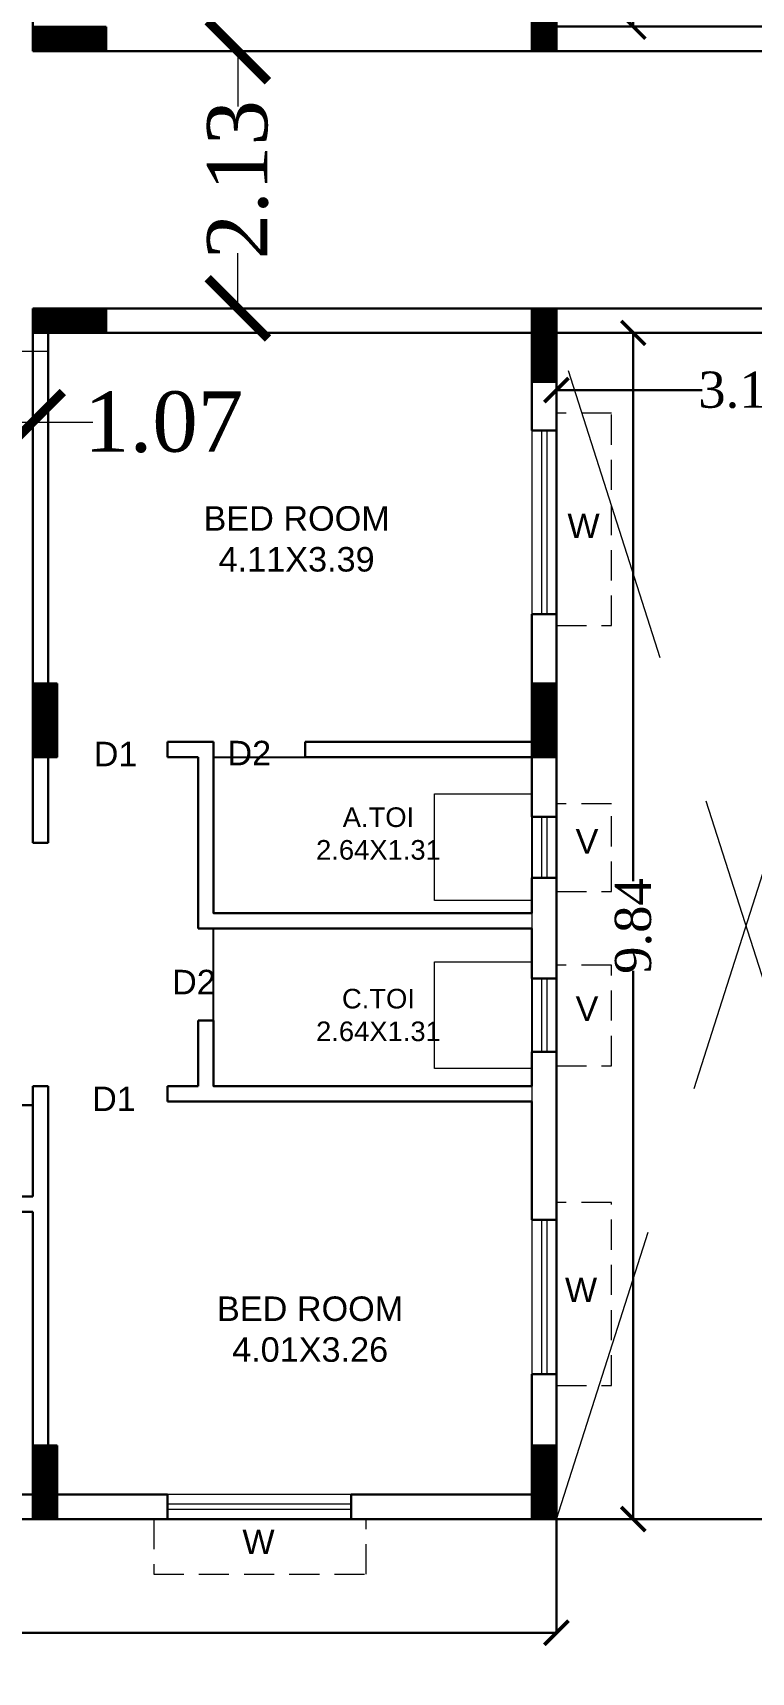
# Model space of a CAD drawing. Header units: metres. Extents: x 0 to 63445, y 32361 to 32804.
# Drawn here: x 63176.87 to 63182.83, y 32584.7 to 32598.3 of the extents above; entities that cross this region are included whole.
import ezdxf

# ---------------------------------------------------------------- set-up
doc = ezdxf.new("R2010")
doc.units = ezdxf.units.M
doc.header["$MEASUREMENT"] = 0
doc.header["$PDMODE"] = 34
doc.header["$PDSIZE"] = -10
for name, pattern in [('CONTINULUS', [0]), ('DASHED', [0.75, 0.5, -0.25]), ('DASHED2', [0.375, 0.25, -0.125])]:
    doc.linetypes.add(name, pattern=pattern)
doc.layers.get('0').update_dxf_attribs({"lineweight": 25})
doc.layers.add('BLK_1_FLR_5_BATH', color=3, linetype='Continuous', plot=False)
for name, color, linetype, lineweight in [('BLK_1_FLR_5_BLT_UP_AREA', 14, 'DASHED', 9), ('BLK_1_FLR_5_BLT_UP_AREA_DEDUCT', 41, 'DASHED', 9), ('BLK_1_FLR_5_EXIT_WIDTH_DOOR', 7, 'Continuous', 0), ('BLK_1_FLR_5_EXIT_WIDTH_STAIR', 7, 'Continuous', 0), ('BLK_1_FLR_5_UNITFA', 7, 'Continuous', 0), ('BLK_1_FLR_5_WATER_CLOSET', 7, 'Continuous', 0), ('COLUMN', 1, 'Continuous', 30), ('hatch', 251, 'Continuous', 20), ('TEXT-2', 65, 'Continuous', 18), ('wall', 7, 'Continuous', 30), ('window', 154, 'Continuous', 9)]:
    doc.layers.add(name, color=color, linetype=linetype, lineweight=lineweight)
doc.layers.add('text', color=65, linetype='Continuous')
doc.styles.add('AutoDCRFont', font='arial.ttf')
doc.styles.get("Standard").update_dxf_attribs({"font": 'arial.ttf', "height": 0.4})
doc.styles.add('TNR', font='times.ttf', dxfattribs={"height": 0.5})
doc.dimstyles.new('ARCHANA', dxfattribs={"dimscale": 0, "dimtxt": 0.5, "dimasz": 0.5, "dimexe": 0, "dimexo": 0, "dimgap": 0, "dimtad": 0, "dimzin": 0, "dimdsep": 46, "dimtxsty": 'TNR', "dimblk": 'ARCHTICK', "dimcen": 0.09, "dimclrd": 36, "dimclre": 36, "dimclrt": 7, "dimadec": 0, "dimazin": 0, "dimtfac": 1, "dimtofl": 0, "dimtmove": 0, "dimatfit": 3, "dimldrblk": 'ARCHTICK', "dimfxl": 1, "dimfrac": 2, "dimtolj": 1, "dimtzin": 0, "dimlwd": -1, "dimlwe": -1, "dimarcsym": 0})

# ---------------------------------------------------------------- blocks, each defined once
blk = doc.blocks.new('A$C7D115503')
at = {"layer": 'COLUMN', "ltscale": 3}
h = blk.add_hatch(dxfattribs=at)
h.set_pattern_fill('ANSI31', color=256, style=0)
h.paths.add_polyline_path([(-14.36, -11.59), (-6.36, -11.59), (-6.36, 12.41), (-14.36, 12.41)])
at = {"layer": 'COLUMN', "ltscale": 0.05}
for p, q in [((-14.36, 12.41), (-6.36, 12.41)), ((-14.36, 12.41), (-14.36, -11.59)), ((-6.36, 12.41), (-6.36, -11.59)), ((-6.36, -11.59), (-14.36, -11.59))]:
    blk.add_line(p, q, dxfattribs=at)
blk = doc.blocks.new('_ArchTick')
at = {"color": 0, "linetype": 'ByBlock', "const_width": 0.15}
blk.add_lwpolyline([(-0.5, -0.5), (0.5, 0.5)], dxfattribs=at)
blk = doc.blocks.new('*D627')
at = {"layer": 'Defpoints', "color": 0, "ltscale": 0.5, "transparency": 16777216}
for p in [(63181.212, 32608.186), (63181.212, 32598.347), (63181.85, 32598.347)]:
    blk.add_point(p, dxfattribs=at)
at = {"layer": 'wall', "color": 36, "ltscale": 0.5, "transparency": 16777216}
for p, q in [((63181.212, 32608.186), (63181.85, 32608.186)), ((63181.85, 32608.186), (63181.85, 32603.637)), ((63181.85, 32598.347), (63181.85, 32602.895)), ((63181.212, 32598.347), (63181.85, 32598.347))]:
    blk.add_line(p, q, dxfattribs=at)
at = {"layer": 'wall', "color": 36, "ltscale": 0.5, "transparency": 16777216, "xscale": 0.2, "yscale": 0.2, "zscale": 0.2}
for p, rotation in [((63181.85, 32608.186), 90), ((63181.85, 32598.347), 270)]:
    blk.add_blockref('_ArchTick', p, dxfattribs=dict(at, rotation=rotation))
at = {"layer": 'wall', "color": 7, "ltscale": 0.5, "transparency": 16777216, "insert": (63181.85, 32603.266), "char_height": 0.5, "attachment_point": 5, "rotation": 90, "style": 'TNR'}
blk.add_mtext('\\A1;{\\H0.6x;9.84}', dxfattribs=at)
blk = doc.blocks.new('*D603')
at = {"layer": 'Defpoints', "color": 0, "ltscale": 0.5, "transparency": 16777216}
for p in [(63170.897, 32585.968), (63181.212, 32585.968), (63181.212, 32585.026)]:
    blk.add_point(p, dxfattribs=at)
at = {"layer": 'wall', "color": 36, "ltscale": 0.5, "transparency": 16777216}
for p, q in [((63170.897, 32585.968), (63170.897, 32585.026)), ((63181.212, 32585.968), (63181.212, 32585.026)), ((63170.897, 32585.026), (63175.609, 32585.026)), ((63181.212, 32585.026), (63176.5, 32585.026))]:
    blk.add_line(p, q, dxfattribs=at)
at = {"layer": 'wall', "color": 36, "ltscale": 0.5, "transparency": 16777216, "xscale": 0.2, "yscale": 0.2, "zscale": 0.2, "rotation": 180}
blk.add_blockref('_ArchTick', (63170.897, 32585.026), dxfattribs=at)
at = {"layer": 'wall', "color": 36, "ltscale": 0.5, "transparency": 16777216, "xscale": 0.2, "yscale": 0.2, "zscale": 0.2}
blk.add_blockref('_ArchTick', (63181.212, 32585.026), dxfattribs=at)
at = {"layer": 'wall', "color": 7, "ltscale": 0.5, "transparency": 16777216, "insert": (63176.054, 32585.026), "char_height": 0.5, "attachment_point": 5, "style": 'TNR'}
blk.add_mtext('\\A1;{\\H0.6x;10.31}', dxfattribs=at)
blk = doc.blocks.new('*D604')
at = {"layer": 'Defpoints', "color": 0, "ltscale": 0.5, "transparency": 16777216}
for p in [(63181.212, 32595.807), (63181.85, 32595.807), (63181.212, 32585.968)]:
    blk.add_point(p, dxfattribs=at)
at = {"layer": 'wall', "color": 36, "ltscale": 0.5, "transparency": 16777216}
for p, q in [((63181.212, 32595.807), (63181.85, 32595.807)), ((63181.85, 32595.807), (63181.85, 32591.259)), ((63181.85, 32585.968), (63181.85, 32590.516)), ((63181.212, 32585.968), (63181.85, 32585.968))]:
    blk.add_line(p, q, dxfattribs=at)
at = {"layer": 'wall', "color": 36, "ltscale": 0.5, "transparency": 16777216, "xscale": 0.2, "yscale": 0.2, "zscale": 0.2}
for p, rotation in [((63181.85, 32595.807), 90), ((63181.85, 32585.968), 270)]:
    blk.add_blockref('_ArchTick', p, dxfattribs=dict(at, rotation=rotation))
at = {"layer": 'wall', "color": 7, "ltscale": 0.5, "transparency": 16777216, "insert": (63181.85, 32590.887), "char_height": 0.5, "attachment_point": 5, "rotation": 90, "style": 'TNR'}
blk.add_mtext('\\A1;{\\H0.6x;9.84}', dxfattribs=at)
blk = doc.blocks.new('*D605')
at = {"layer": 'Defpoints', "color": 0, "ltscale": 0.5, "transparency": 16777216}
for p in [(63181.212, 32595.807), (63184.36, 32595.807), (63184.36, 32595.333)]:
    blk.add_point(p, dxfattribs=at)
at = {"layer": 'wall', "color": 36, "ltscale": 0.5, "transparency": 16777216}
for p, q in [((63181.212, 32595.807), (63181.212, 32595.333)), ((63184.36, 32595.807), (63184.36, 32595.333)), ((63181.212, 32595.333), (63182.422, 32595.333)), ((63184.36, 32595.333), (63183.15, 32595.333))]:
    blk.add_line(p, q, dxfattribs=at)
at = {"layer": 'wall', "color": 36, "ltscale": 0.5, "transparency": 16777216, "xscale": 0.2, "yscale": 0.2, "zscale": 0.2, "rotation": 180}
blk.add_blockref('_ArchTick', (63181.212, 32595.333), dxfattribs=at)
at = {"layer": 'wall', "color": 36, "ltscale": 0.5, "transparency": 16777216, "xscale": 0.2, "yscale": 0.2, "zscale": 0.2}
blk.add_blockref('_ArchTick', (63184.36, 32595.333), dxfattribs=at)
at = {"layer": 'wall', "color": 7, "ltscale": 0.5, "transparency": 16777216, "insert": (63182.786, 32595.333), "char_height": 0.5, "attachment_point": 5, "style": 'TNR'}
blk.add_mtext('\\A1;{\\H0.6x;3.15}', dxfattribs=at)
blk = doc.blocks.new('*D957')
at = {"layer": 'BLK_1_FLR_5_EXIT_WIDTH_STAIR', "color": 36, "ltscale": 0.5, "transparency": 16777216}
for p, q in [((63177.907, 32598.144), (63178.568, 32598.144)), ((63178.568, 32598.144), (63178.568, 32597.684)), ((63178.568, 32596.01), (63178.568, 32596.469)), ((63177.907, 32596.01), (63178.568, 32596.01))]:
    blk.add_line(p, q, dxfattribs=at)
at = {"layer": 'Defpoints', "color": 0, "ltscale": 0.5, "transparency": 16777216}
for p in [(63177.907, 32598.144), (63178.568, 32598.144), (63177.907, 32596.01)]:
    blk.add_point(p, dxfattribs=at)
at = {"layer": 'BLK_1_FLR_5_EXIT_WIDTH_STAIR', "color": 36, "ltscale": 0.5, "transparency": 16777216, "xscale": 0.5, "yscale": 0.5, "zscale": 0.5}
for p, rotation in [((63178.568, 32598.144), 90), ((63178.568, 32596.01), 270)]:
    blk.add_blockref('_ArchTick', p, dxfattribs=dict(at, rotation=rotation))
at = {"layer": 'BLK_1_FLR_5_EXIT_WIDTH_STAIR', "color": 7, "ltscale": 0.5, "transparency": 16777216, "insert": (63178.568, 32597.077), "char_height": 0.5, "attachment_point": 5, "rotation": 90, "style": 'TNR'}
blk.add_mtext('\\A1;2.13', dxfattribs=at)
blk = doc.blocks.new('*D1027')
at = {"layer": 'BLK_1_FLR_5_EXIT_WIDTH_DOOR', "color": 36, "ltscale": 0.5, "transparency": 16777216}
for p, q in [((63175.8, 32595.654), (63175.8, 32595.066)), ((63176.866, 32595.654), (63176.866, 32595.066)), ((63175.8, 32595.066), (63176.866, 32595.066)), ((63176.866, 32595.066), (63177.366, 32595.066))]:
    blk.add_line(p, q, dxfattribs=at)
at = {"layer": 'Defpoints', "color": 0, "ltscale": 0.5, "transparency": 16777216}
for p in [(63175.8, 32595.654), (63176.866, 32595.654), (63176.866, 32595.066)]:
    blk.add_point(p, dxfattribs=at)
at = {"layer": 'BLK_1_FLR_5_EXIT_WIDTH_DOOR', "color": 36, "ltscale": 0.5, "transparency": 16777216, "xscale": 0.5, "yscale": 0.5, "zscale": 0.5, "rotation": 180}
blk.add_blockref('_ArchTick', (63175.8, 32595.066), dxfattribs=at)
at = {"layer": 'BLK_1_FLR_5_EXIT_WIDTH_DOOR', "color": 36, "ltscale": 0.5, "transparency": 16777216, "xscale": 0.5, "yscale": 0.5, "zscale": 0.5}
blk.add_blockref('_ArchTick', (63176.866, 32595.066), dxfattribs=at)
at = {"layer": 'BLK_1_FLR_5_EXIT_WIDTH_DOOR', "color": 7, "ltscale": 0.5, "transparency": 16777216, "insert": (63177.953, 32595.066), "char_height": 0.5, "attachment_point": 5, "style": 'TNR'}
blk.add_mtext('\\A1;1.07', dxfattribs=at)

msp = doc.modelspace()

# ---------------------------------------------------------------- linework, layer by layer
at = {"layer": 'BLK_1_FLR_5_BATH', "color": 3}
for points in [[(63181.0084, 32590.9933), (63178.3651, 32590.9933), (63178.3651, 32592.2888), (63181.0084, 32592.2888)], [(63181.0084, 32589.5582), (63178.3651, 32589.5582), (63178.3651, 32590.8663), (63181.0084, 32590.8663)]]:
    msp.add_lwpolyline(points, close=True, dxfattribs=at)
at = {"layer": 'BLK_1_FLR_5_BLT_UP_AREA', "color": 14, "linetype": 'CONTINULUS', "ltscale": 0.05}
msp.add_lwpolyline([(63233.1569, 32608.1855), (63170.8973, 32608.1855), (63170.8973, 32606.5767), (63170.2876, 32606.5767), (63170.2876, 32604.7267), (63169.778, 32604.7267), (63169.778, 32604.7267), (63169.778, 32598.2961), (63170.8973, 32598.2961), (63170.8973, 32595.8576), (63169.778, 32595.8576), (63169.778, 32589.4269), (63170.2876, 32589.4269), (63170.2876, 32587.5769), (63170.8973, 32587.5769), (63170.8973, 32585.9681), (63233.1569, 32585.9681)], dxfattribs=at)
at = {"layer": 'BLK_1_FLR_5_BLT_UP_AREA_DEDUCT', "color": 14, "linetype": 'Continuous'}
msp.add_lwpolyline([(63184.3601, 32585.9681), (63181.2116, 32585.9681), (63181.2116, 32595.8068), (63184.3601, 32595.8068)], close=True, dxfattribs=at)
at = {"layer": 'BLK_1_FLR_5_UNITFA', "color": 3, "ltscale": 0.5}
msp.add_lwpolyline([(63169.8542, 32595.7814), (63170.8973, 32595.7814), (63170.8973, 32595.6544), (63176.9934, 32595.6544), (63176.9934, 32595.8068), (63181.0084, 32595.8068), (63181.0084, 32586.1713), (63171.1005, 32586.1713), (63171.1005, 32587.7801), (63170.4899, 32587.7801), (63170.4909, 32589.5582), (63169.8542, 32589.5582), (63169.8542, 32595.7814)], close=True, dxfattribs=at)
at = {"layer": 'BLK_1_FLR_5_WATER_CLOSET', "color": 3}
for points in [[(63181.0084, 32591.0978), (63180.1997, 32591.0978), (63180.1997, 32591.9827), (63181.0084, 32591.9827)], [(63181.0084, 32589.7054), (63180.1997, 32589.7054), (63180.1997, 32590.5904), (63181.0084, 32590.5904)]]:
    msp.add_lwpolyline(points, close=True, dxfattribs=at)
at = {"layer": 'hatch', "linetype": 'DASHED2', "ltscale": 10}
for p, q in [((63181.2116, 32585.9681), (63184.3601, 32595.8068)), ((63184.3601, 32585.9692), (63181.2116, 32595.8068))]:
    msp.add_line(p, q, dxfattribs=at)
at = {"layer": 'wall', "ltscale": 0.05}
for p, q in [((63176.8664, 32598.1436), (63176.8664, 32601.4838)), ((63176.8664, 32596.01), (63176.8664, 32592.6698)), ((63176.9934, 32595.8068), (63176.9934, 32592.6698)), ((63181.0084, 32595.4004), (63181.0084, 32594.9968)), ((63181.2116, 32595.4004), (63181.2116, 32594.9968)), ((63181.0084, 32593.4728), (63181.0084, 32592.4158)), ((63181.2116, 32593.4728), (63181.2116, 32591.7927)), ((63177.0696, 32592.5936), (63176.8664, 32592.5936)), ((63176.8664, 32592.4666), (63176.8664, 32591.5786)), ((63176.9934, 32592.4666), (63176.9934, 32591.5786)), ((63177.0696, 32592.4666), (63176.9934, 32592.4666)), ((63181.0084, 32592.2888), (63181.0084, 32591.7927)), ((63176.9934, 32591.5786), (63176.8664, 32591.5786)), ((63176.9934, 32591.5786), (63176.8664, 32591.5786)), ((63176.9934, 32591.5786), (63176.9934, 32591.5786)), ((63181.0084, 32591.2877), (63181.0084, 32590.9933)), ((63181.2116, 32591.2877), (63181.2116, 32590.4527)), ((63181.0084, 32590.9933), (63178.3651, 32590.9933)), ((63181.0084, 32590.8663), (63178.2381, 32590.8663)), ((63181.0084, 32590.8663), (63181.0084, 32590.4527)), ((63178.3651, 32590.1043), (63178.2381, 32590.1043)), ((63181.0084, 32589.8431), (63181.0084, 32589.5582)), ((63181.2116, 32589.8431), (63181.2116, 32588.4497)), ((63176.8664, 32589.5582), (63176.8664, 32588.6438)), ((63176.9934, 32589.5582), (63176.9934, 32586.1586)), ((63177.9841, 32589.5582), (63177.9841, 32589.4312)), ((63178.2381, 32589.5582), (63177.9841, 32589.5582)), ((63181.0084, 32589.5582), (63178.3651, 32589.5582)), ((63178.1873, 32589.4312), (63177.9841, 32589.4312)), ((63181.0084, 32589.4312), (63178.0603, 32589.4312)), ((63181.0084, 32589.4312), (63181.0084, 32588.4497)), ((63176.8664, 32588.6438), (63175.4948, 32588.6438)), ((63176.8664, 32588.5168), (63175.3678, 32588.5168)), ((63176.8664, 32588.5168), (63176.8664, 32586.565)), ((63181.0084, 32587.171), (63181.0084, 32586.1713)), ((63181.2116, 32587.171), (63181.2116, 32585.9681)), ((63176.5459, 32586.1713), (63176.8664, 32586.1713)), ((63177.0696, 32586.1713), (63177.9841, 32586.1713)), ((63177.9841, 32586.1713), (63177.9841, 32586.1586)), ((63179.5081, 32586.1713), (63181.0084, 32586.1713)), ((63176.5459, 32585.9681), (63177.0696, 32585.9681)), ((63177.0696, 32585.9681), (63177.9841, 32585.9681)), ((63179.5081, 32585.9681), (63181.0084, 32585.9681))]:
    msp.add_line(p, q, dxfattribs=at)
at = {"layer": 'wall'}
for p, q in [((63177.0696, 32598.1436), (63181.0084, 32598.1436)), ((63181.2116, 32598.1436), (63189.7994, 32598.1436)), ((63177.0696, 32596.01), (63181.0084, 32596.01)), ((63181.2116, 32596.01), (63189.7994, 32596.01)), ((63177.0696, 32595.8068), (63181.0084, 32595.8068)), ((63181.2116, 32595.8068), (63189.7994, 32595.8068)), ((63177.9841, 32592.4158), (63178.3651, 32592.4158)), ((63177.9841, 32592.2888), (63177.9841, 32592.4158)), ((63178.3651, 32590.9933), (63178.3651, 32592.4158)), ((63179.1271, 32592.4158), (63181.0084, 32592.4158)), ((63179.1271, 32592.2888), (63179.1271, 32592.4158)), ((63178.2381, 32592.2888), (63177.9841, 32592.2888)), ((63178.2381, 32590.8663), (63178.2381, 32592.2888)), ((63179.1271, 32592.2888), (63181.0084, 32592.2888)), ((63178.2381, 32589.5582), (63178.2381, 32590.1043)), ((63178.3651, 32589.5582), (63178.3651, 32590.1043)), ((63176.8664, 32589.5582), (63176.9934, 32589.5582)), ((63176.8664, 32589.4025), (63175.4948, 32589.4025)), ((63181.2116, 32585.9681), (63184.3601, 32585.9681))]:
    msp.add_line(p, q, dxfattribs=at)
at = {"layer": 'wall', "ltscale": 3}
for p, q in [((63181.0084, 32594.9968), (63181.2116, 32594.9968)), ((63181.0084, 32593.4728), (63181.2116, 32593.4728)), ((63181.0084, 32591.7927), (63181.2116, 32591.7927)), ((63181.0084, 32591.2877), (63181.2116, 32591.2877)), ((63181.0084, 32590.4527), (63181.2116, 32590.4527)), ((63181.0084, 32589.8431), (63181.2116, 32589.8431)), ((63181.0084, 32588.4497), (63181.2116, 32588.4497)), ((63181.0084, 32587.171), (63181.2116, 32587.171)), ((63177.9841, 32585.9681), (63177.9841, 32586.1713)), ((63179.5081, 32585.9681), (63179.5081, 32586.1713))]:
    msp.add_line(p, q, dxfattribs=at)
at = {"layer": 'wall', "ltscale": 0.1}
for p, q in [((63181.0084, 32591.7927), (63181.0084, 32592.2888)), ((63181.0084, 32590.4527), (63181.0084, 32590.5104))]:
    msp.add_line(p, q, dxfattribs=at)
at = {"layer": 'wall', "ltscale": 0.5}
msp.add_lwpolyline([(63184.3601, 32595.8068), (63181.2116, 32595.8068), (63181.2116, 32585.9681), (63170.8973, 32585.9681), (63170.8973, 32587.5769), (63170.2876, 32587.5769), (63170.2876, 32589.4269), (63169.778, 32589.4269), (63169.778, 32595.8576), (63170.8973, 32595.8576), (63170.8973, 32598.2961), (63169.778, 32598.2961), (63169.778, 32604.7267), (63170.2876, 32604.7267), (63170.2876, 32606.5767), (63170.8973, 32606.5767), (63170.8973, 32608.1855), (63181.2116, 32608.1855), (63181.2116, 32598.3469), (63184.3601, 32598.3469)], dxfattribs=at)
at = {"layer": 'window'}
for p, q in [((63181.0084, 32594.9968), (63181.0084, 32593.4737)), ((63181.0883, 32594.9968), (63181.0883, 32593.4737)), ((63181.1316, 32594.9968), (63181.1316, 32593.4737)), ((63181.2116, 32594.9968), (63181.2116, 32593.4737)), ((63181.0084, 32591.7927), (63181.0084, 32591.2877)), ((63181.0883, 32591.7927), (63181.0883, 32591.2877)), ((63181.1316, 32591.7927), (63181.1316, 32591.2877)), ((63181.2116, 32591.7927), (63181.2116, 32591.2877)), ((63181.0084, 32591.2887), (63181.0084, 32591.2877)), ((63181.0884, 32591.2887), (63181.0884, 32591.2877)), ((63181.1317, 32591.2887), (63181.1317, 32591.2877)), ((63181.2116, 32591.2887), (63181.2116, 32591.2877)), ((63181.0084, 32590.4527), (63181.0084, 32589.8431)), ((63181.0883, 32590.4527), (63181.0883, 32589.8431)), ((63181.1316, 32590.4527), (63181.1316, 32589.8431)), ((63181.2116, 32590.4527), (63181.2116, 32589.8431)), ((63181.0084, 32589.844), (63181.0084, 32589.8431)), ((63181.0884, 32589.844), (63181.0884, 32589.8431)), ((63181.1317, 32589.844), (63181.1317, 32589.8431)), ((63181.2116, 32589.844), (63181.2116, 32589.8431)), ((63181.0084, 32588.4497), (63181.0084, 32587.1719)), ((63181.0883, 32588.4497), (63181.0883, 32587.1719)), ((63181.1316, 32588.4497), (63181.1316, 32587.1719)), ((63181.2116, 32588.4497), (63181.2116, 32587.1719)), ((63179.5081, 32586.1713), (63177.985, 32586.1713)), ((63179.5081, 32586.0913), (63177.985, 32586.0913)), ((63179.5081, 32586.048), (63177.985, 32586.048)), ((63179.5081, 32585.9681), (63177.985, 32585.9681))]:
    msp.add_line(p, q, dxfattribs=at)
at = {"layer": 'window', "color": 8, "linetype": 'DASHED2'}
for points in [[(63181.2116, 32593.3791), (63181.6688, 32593.3791), (63181.6688, 32595.1412), (63181.2116, 32595.1412)], [(63181.2116, 32591.1726), (63181.6688, 32591.1726), (63181.6688, 32591.9019), (63181.2116, 32591.9019)], [(63181.2116, 32589.7279), (63181.6688, 32589.7279), (63181.6688, 32590.5619), (63181.2116, 32590.5619)], [(63181.2116, 32587.0773), (63181.6688, 32587.0773), (63181.6688, 32588.594), (63181.2116, 32588.594)], [(63177.8698, 32585.9681), (63177.8698, 32585.5109), (63179.632, 32585.5109), (63179.632, 32585.9681)]]:
    msp.add_lwpolyline(points, dxfattribs=at)

# ---------------------------------------------------------------- block references
at = {"layer": 'COLUMN', "ltscale": 0.05, "yscale": 0.025400733691282, "zscale": 0.025400733691282}
for p, xscale, rotation in [((63181.3732, 32598.459), -0.025400733691282, 180), ((63177.1818, 32597.982), -0.025400733691282, 90), ((63177.1818, 32596.1716), 0.025400733691282, 90)]:
    msp.add_blockref('A$C7D115503', p, dxfattribs=dict(at, xscale=xscale, rotation=rotation))
at = {"layer": 'COLUMN', "ltscale": 0.05, "xscale": 0.025400733691282, "yscale": 0.025400733691282, "zscale": 0.025400733691282}
for p in [(63181.3732, 32595.6946), (63177.2313, 32592.5831), (63181.3732, 32592.5831), (63177.2313, 32586.2624), (63181.3732, 32586.2624)]:
    msp.add_blockref('A$C7D115503', p, dxfattribs=at)

# ---------------------------------------------------------------- texts
at = {"layer": 'text'}
for s, insert, char_height, width, attachment_point in [('\\pxqc;BED ROOM\\P4.11X3.39', (63176.262, 32593.8246), 0.203206, 5.588511, 7), ('\\pxqc;D1', (63174.6197, 32592.4158), 0.20321, 5.867919, 1), ('\\pxqc,t17;D2', (63175.7293, 32592.4235), 0.203206, 5.867919, 1), ('\\pxqc;A.TOI\\P2.64X1.31', (63177.5022, 32591.4355), 0.162565, 4.465728, 7), ('\\pxqc,t17;D2', (63175.2699, 32590.524), 0.203206, 5.867919, 1), ('\\pxqc;C.TOI\\P2.64X1.31', (63177.5022, 32589.9304), 0.162565, 4.465728, 7), ('\\pxqc;D1', (63174.6063, 32589.5552), 0.20321, 5.867919, 1), ('\\pxqc;BED ROOM\\P4.01X3.26', (63176.3739, 32587.2699), 0.203206, 5.588511, 7)]:
    msp.add_mtext(s, dxfattribs=dict(at, insert=insert, char_height=char_height, width=width, attachment_point=attachment_point))
at = {"layer": 'TEXT-2', "char_height": 0.2032, "width": 0.183842, "attachment_point": 9, "style": 'AutoDCRFont'}
for s, insert in [('W', (63181.5712, 32594.1056)), ('V', (63181.5604, 32591.4883)), ('V', (63181.5604, 32590.1007)), ('W', (63181.5505, 32587.7686)), ('W', (63178.8736, 32585.6783))]:
    msp.add_mtext(s, dxfattribs=dict(at, insert=insert))

# ---------------------------------------------------------------- dimensions: what is measured, and where the dimension line sits
at = {"layer": 'BLK_1_FLR_5_EXIT_WIDTH_DOOR', "color": 1, "ltscale": 0.5}
dim = msp.add_linear_dim(base=(63176.8664, 32595.0663), p1=(63175.7996, 32595.6544), p2=(63176.8664, 32595.6544), dimstyle='ARCHANA', override={"dimscale": 1, "dimfxl": 6, "dimarcsym": 1}, dxfattribs=at)
dim.commit()
dim.dimension.update_dxf_attribs({"geometry": '*D1027', "text_midpoint": (63177.9528, 32595.0663)})
at = {"layer": 'BLK_1_FLR_5_EXIT_WIDTH_STAIR', "color": 7, "ltscale": 0.5}
dim = msp.add_linear_dim(base=(63178.5676, 32598.1436), p1=(63177.9074, 32596.01), p2=(63177.9074, 32598.1436), angle=90, dimstyle='ARCHANA', override={"dimscale": 1, "dimfxl": 6, "dimarcsym": 1}, dxfattribs=at)
dim.commit()
dim.dimension.update_dxf_attribs({"geometry": '*D957', "text_midpoint": (63178.5676, 32597.0768)})
at = {"layer": 'wall', "ltscale": 0.5}
for base, p1, p2, angle, picture, middle in [((63181.8503, 32598.3469), (63181.2116, 32608.1855), (63181.2116, 32598.3469), 90, '*D627', (63181.8503, 32603.2662)), ((63181.8503, 32595.8068), (63181.2116, 32585.9681), (63181.2116, 32595.8068), 270, '*D604', (63181.8503, 32590.8874))]:
    dim = msp.add_linear_dim(base=base, p1=p1, p2=p2, angle=angle, text='{\\H0.6x;<>}', dimstyle='ARCHANA', override={"dimscale": 1, "dimtxt": 0.3, "dimasz": 0.2, "dimfxl": 6, "dimarcsym": 1}, dxfattribs=at)
    dim.commit()
    dim.dimension.update_dxf_attribs({"geometry": picture, "text_midpoint": middle})
for base, p1, p2, picture, middle in [((63184.3601, 32595.3326), (63181.2116, 32595.8068), (63184.3601, 32595.8068), '*D605', (63182.7858, 32595.3326)), ((63181.2116, 32585.0263), (63170.8973, 32585.9681), (63181.2116, 32585.9681), '*D603', (63176.0544, 32585.0263))]:
    dim = msp.add_linear_dim(base=base, p1=p1, p2=p2, text='{\\H0.6x;<>}', dimstyle='ARCHANA', override={"dimscale": 1, "dimtxt": 0.3, "dimasz": 0.2, "dimfxl": 6, "dimarcsym": 1}, dxfattribs=at)
    dim.commit()
    dim.dimension.update_dxf_attribs({"geometry": picture, "text_midpoint": middle})

doc.saveas('drawing.dxf')
